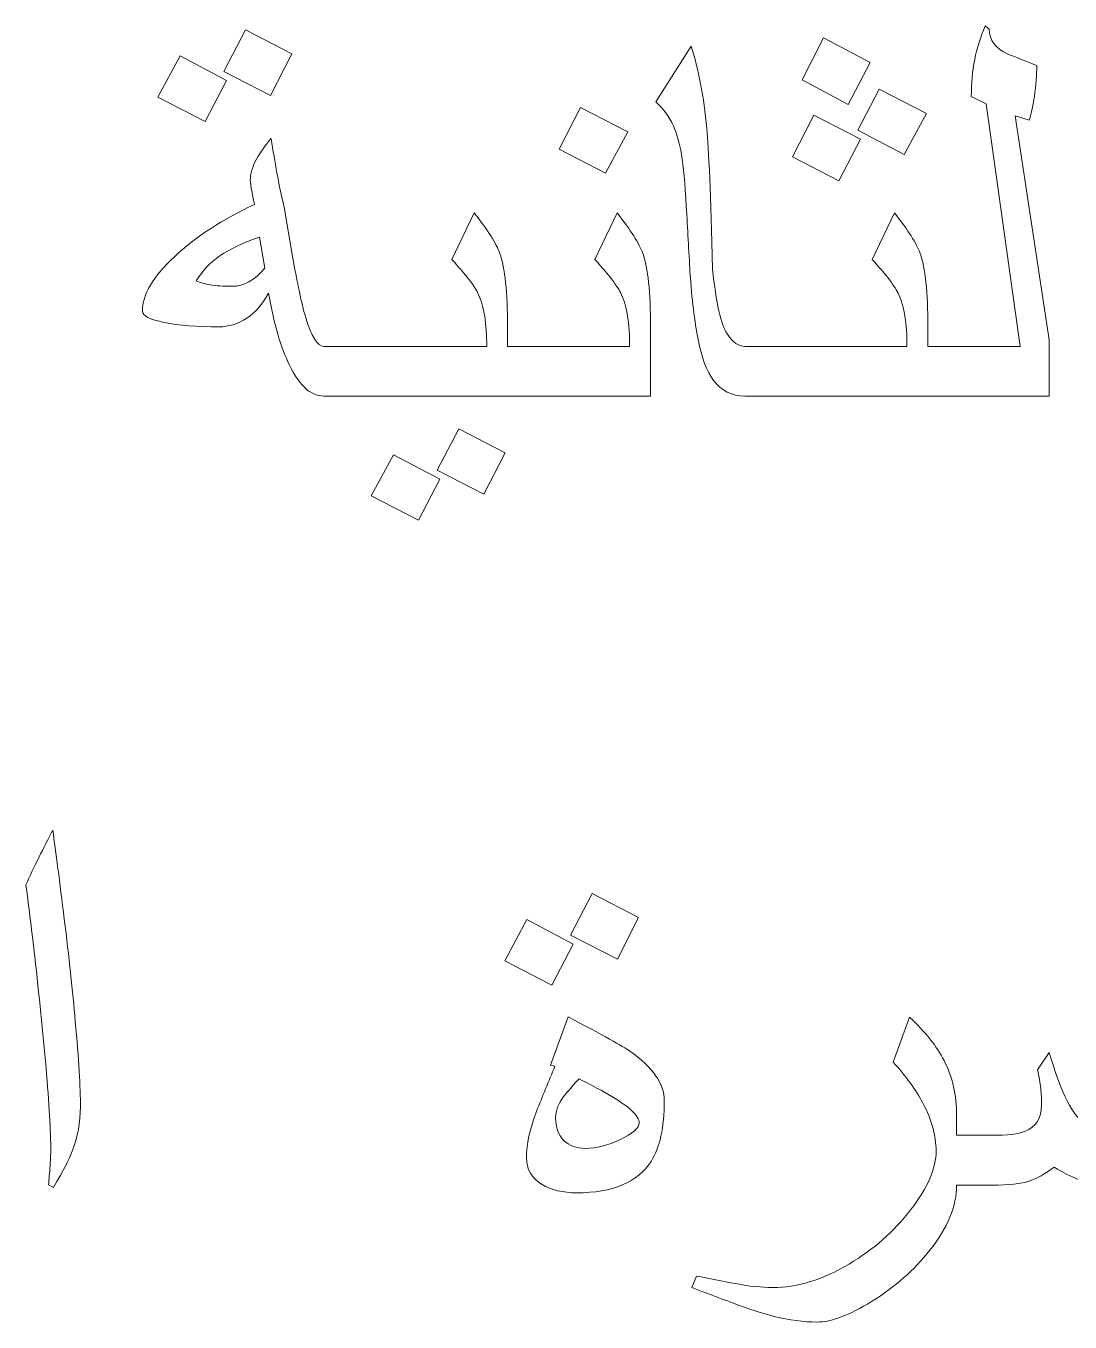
# Model space of a CAD drawing. Header units: millimetres. Extents: x -861 to 465, y -411 to 387.
# Drawn here: x -506.8 to -453.3, y 208.9 to 275.3 of the extents above; entities that cross this region are included whole.
import ezdxf

# ---------------------------------------------------------------- set-up
doc = ezdxf.new("R2010")
doc.units = ezdxf.units.MM
doc.header["$MEASUREMENT"] = 0
doc.layers.add('Layer 1', color=7, linetype='Continuous')

msp = doc.modelspace()

# ---------------------------------------------------------------- linework, layer by layer
at = {"layer": 'Layer 1', "color": 250, "lineweight": 9}
for points, knots in [([(-493.2073, 273.8493), (-493.2073, 273.8493), (-494.2874, 271.722), (-494.2874, 271.722), (-494.2874, 271.722), (-494.2874, 271.722), (-496.6909, 272.9563), (-496.6909, 272.9563), (-496.6909, 272.9563), (-496.6909, 272.9563), (-495.5776, 275.0788), (-495.5776, 275.0788), (-495.5776, 275.0788), (-495.5776, 275.0788), (-493.2073, 273.8493), (-493.2073, 273.8493)], [0, 0, 0, 0, 0.2, 0.2, 0.2, 0.2, 0.4, 0.4, 0.4, 0.4, 0.6, 0.6, 0.6, 0.6, 1, 1, 1, 1]), ([(-468.962, 256.3265), (-468.962, 256.3265), (-469.9873, 256.3265), (-469.9873, 256.3265), (-469.9873, 256.3265), (-470.6527, 256.3265), (-471.1863, 256.5932), (-471.5859, 257.1308), (-471.5859, 257.1308), (-471.9358, 257.5965), (-472.2019, 258.294), (-472.385, 259.22), (-472.385, 259.22), (-472.5654, 260.1491), (-472.7036, 261.2935), (-472.7984, 262.6538), (-472.7984, 262.6538), (-472.8575, 263.7567), (-472.9198, 264.8876), (-472.9861, 266.0493), (-472.9861, 266.0493), (-473.0492, 267.2143), (-473.1322, 268.0958), (-473.2341, 268.6952), (-473.2341, 268.6952), (-473.3373, 269.2979), (-473.4751, 269.788), (-473.6476, 270.167), (-473.6476, 270.167), (-473.8652, 270.637), (-474.164, 271.046), (-474.5458, 271.3961), (-474.5458, 271.3961), (-474.5458, 271.3961), (-472.7434, 274.2406), (-472.7434, 274.2406), (-472.7434, 274.2406), (-472.3616, 273.0682), (-472.0915, 271.6663), (-471.9331, 270.0347), (-471.9331, 270.0347), (-471.8382, 269.0209), (-471.7401, 266.6184), (-471.641, 262.8302), (-471.641, 262.8302), (-471.4645, 261.0913), (-471.2109, 259.9777), (-470.8804, 259.4898), (-470.8804, 259.4898), (-470.6086, 259.0785), (-470.3114, 258.8725), (-469.9875, 258.8725), (-469.9875, 258.8725), (-469.9875, 258.8725), (-468.962, 258.8727), (-468.962, 258.8727), (-468.962, 258.8727), (-468.962, 258.8727), (-468.962, 258.8729), (-468.962, 258.8729), (-468.962, 258.8729), (-468.962, 258.8729), (-467.9367, 258.8729), (-467.9367, 258.8729), (-467.9367, 258.8729), (-467.9367, 258.8729), (-461.6805, 258.8729), (-461.6805, 258.8729), (-461.6805, 258.8729), (-461.6805, 260.0261), (-461.8182, 260.9066), (-462.0941, 261.513), (-462.0941, 261.513), (-462.2786, 261.9319), (-462.7362, 262.5354), (-463.4664, 263.3262), (-463.4664, 263.3262), (-463.4664, 263.3262), (-462.3255, 265.7133), (-462.3255, 265.7133), (-462.3255, 265.7133), (-461.6242, 264.8227), (-461.1843, 264.1309), (-461.0079, 263.6349), (-461.0079, 263.6349), (-460.7433, 262.8812), (-460.611, 261.6353), (-460.611, 259.8976), (-460.611, 259.8976), (-460.611, 259.8976), (-460.611, 258.8729), (-460.611, 258.8729), (-460.611, 258.8729), (-460.611, 258.8729), (-455.883, 258.8729), (-455.883, 258.8729), (-455.883, 258.8729), (-455.883, 258.8729), (-457.6251, 271.2974), (-457.6251, 271.2974), (-457.6251, 271.2974), (-457.6251, 271.2974), (-458.3857, 271.6609), (-458.3857, 271.6609), (-458.3857, 271.6609), (-458.3857, 272.3364), (-458.3279, 272.9684), (-458.2093, 273.5568), (-458.2093, 273.5568), (-458.0922, 274.1485), (-457.9158, 274.7227), (-457.6801, 275.2822), (-457.6801, 275.2822), (-457.6801, 275.2822), (-457.4649, 275.1224), (-457.4649, 275.1224), (-457.4649, 275.1224), (-457.4649, 274.5517), (-457.1482, 274.1258), (-456.5114, 273.8436), (-456.5114, 273.8436), (-456.0239, 273.6485), (-455.5289, 273.4535), (-455.0287, 273.259), (-455.0287, 273.259), (-455.0285, 272.7706), (-455.07, 272.2462), (-455.15, 271.6882), (-455.15, 271.6882), (-455.2271, 271.1331), (-455.3193, 270.7194), (-455.4255, 270.4481), (-455.4255, 270.4481), (-455.4255, 270.4481), (-456.131, 270.6798), (-456.131, 270.6798), (-456.131, 270.6798), (-456.131, 270.6798), (-454.4003, 259.1983), (-454.4003, 259.1983), (-454.4003, 259.1983), (-454.4003, 259.1983), (-454.4003, 256.3265), (-454.4003, 256.3265), (-454.4003, 256.3265), (-454.4003, 256.3265), (-460.611, 256.3265), (-460.611, 256.3265), (-460.611, 256.3265), (-460.611, 256.3265), (-461.6379, 256.3265), (-461.6379, 256.3265), (-461.6379, 256.3265), (-461.6379, 256.3265), (-467.9367, 256.3265), (-467.9367, 256.3265), (-467.9367, 256.3265), (-467.9367, 256.3265), (-468.962, 256.3265), (-468.962, 256.3265)], [0, 0, 0, 0, 0.0243902, 0.0243902, 0.0243902, 0.0243902, 0.0487805, 0.0487805, 0.0487805, 0.0487805, 0.0731707, 0.0731707, 0.0731707, 0.0731707, 0.097561, 0.097561, 0.097561, 0.097561, 0.1219512, 0.1219512, 0.1219512, 0.1219512, 0.1463415, 0.1463415, 0.1463415, 0.1463415, 0.1707317, 0.1707317, 0.1707317, 0.1707317, 0.195122, 0.195122, 0.195122, 0.195122, 0.2195122, 0.2195122, 0.2195122, 0.2195122, 0.2439024, 0.2439024, 0.2439024, 0.2439024, 0.2682927, 0.2682927, 0.2682927, 0.2682927, 0.2926829, 0.2926829, 0.2926829, 0.2926829, 0.3170732, 0.3170732, 0.3170732, 0.3170732, 0.3414634, 0.3414634, 0.3414634, 0.3414634, 0.3658537, 0.3658537, 0.3658537, 0.3658537, 0.3902439, 0.3902439, 0.3902439, 0.3902439, 0.4146341, 0.4146341, 0.4146341, 0.4146341, 0.4390244, 0.4390244, 0.4390244, 0.4390244, 0.4634146, 0.4634146, 0.4634146, 0.4634146, 0.4878049, 0.4878049, 0.4878049, 0.4878049, 0.5121951, 0.5121951, 0.5121951, 0.5121951, 0.5365854, 0.5365854, 0.5365854, 0.5365854, 0.5609756, 0.5609756, 0.5609756, 0.5609756, 0.5853659, 0.5853659, 0.5853659, 0.5853659, 0.6097561, 0.6097561, 0.6097561, 0.6097561, 0.6341463, 0.6341463, 0.6341463, 0.6341463, 0.6585366, 0.6585366, 0.6585366, 0.6585366, 0.6829268, 0.6829268, 0.6829268, 0.6829268, 0.7073171, 0.7073171, 0.7073171, 0.7073171, 0.7317073, 0.7317073, 0.7317073, 0.7317073, 0.7560976, 0.7560976, 0.7560976, 0.7560976, 0.7804878, 0.7804878, 0.7804878, 0.7804878, 0.804878, 0.804878, 0.804878, 0.804878, 0.8292683, 0.8292683, 0.8292683, 0.8292683, 0.8536585, 0.8536585, 0.8536585, 0.8536585, 0.8780488, 0.8780488, 0.8780488, 0.8780488, 0.902439, 0.902439, 0.902439, 0.902439, 0.9268293, 0.9268293, 0.9268293, 0.9268293, 0.9512195, 0.9512195, 0.9512195, 0.9512195, 1, 1, 1, 1]), ([(-463.571, 273.4079), (-463.571, 273.4079), (-464.701, 271.264), (-464.701, 271.264), (-464.701, 271.264), (-464.701, 271.264), (-467.0439, 272.5261), (-467.0439, 272.5261), (-467.0439, 272.5261), (-467.0439, 272.5261), (-465.9581, 274.6652), (-465.9581, 274.6652), (-465.9581, 274.6652), (-465.9581, 274.6652), (-463.571, 273.4079), (-463.571, 273.4079)], [0, 0, 0, 0, 0.2, 0.2, 0.2, 0.2, 0.4, 0.4, 0.4, 0.4, 0.6, 0.6, 0.6, 0.6, 1, 1, 1, 1]), ([(-496.5478, 272.488), (-496.5478, 272.488), (-497.6446, 270.3933), (-497.6446, 270.3933), (-497.6446, 270.3933), (-497.6446, 270.3933), (-500.0589, 271.6395), (-500.0589, 271.6395), (-500.0589, 271.6395), (-500.0589, 271.6395), (-498.9177, 273.7445), (-498.9177, 273.7445), (-498.9177, 273.7445), (-498.9177, 273.7445), (-496.5478, 272.488), (-496.5478, 272.488)], [0, 0, 0, 0, 0.2, 0.2, 0.2, 0.2, 0.4, 0.4, 0.4, 0.4, 0.6, 0.6, 0.6, 0.6, 1, 1, 1, 1]), ([(-460.683, 270.7957), (-460.683, 270.7957), (-461.8294, 268.6899), (-461.8294, 268.6899), (-461.8294, 268.6899), (-461.8294, 268.6899), (-464.1993, 269.9472), (-464.1993, 269.9472), (-464.1993, 269.9472), (-464.1993, 269.9472), (-463.1027, 272.0411), (-463.1027, 272.0411), (-463.1027, 272.0411), (-463.1027, 272.0411), (-460.683, 270.7957), (-460.683, 270.7957)], [0, 0, 0, 0, 0.2, 0.2, 0.2, 0.2, 0.4, 0.4, 0.4, 0.4, 0.6, 0.6, 0.6, 0.6, 1, 1, 1, 1]), ([(-475.9776, 269.8639), (-475.9776, 269.8639), (-477.1241, 267.7422), (-477.1241, 267.7422), (-477.1241, 267.7422), (-477.1241, 267.7422), (-479.4945, 268.9709), (-479.4945, 268.9709), (-479.4945, 268.9709), (-479.4945, 268.9709), (-478.4086, 271.11), (-478.4086, 271.11), (-478.4086, 271.11), (-478.4086, 271.11), (-475.9776, 269.8639), (-475.9776, 269.8639)], [0, 0, 0, 0, 0.2, 0.2, 0.2, 0.2, 0.4, 0.4, 0.4, 0.4, 0.6, 0.6, 0.6, 0.6, 1, 1, 1, 1]), ([(-464.0562, 269.4781), (-464.0562, 269.4781), (-465.1695, 267.3564), (-465.1695, 267.3564), (-465.1695, 267.3564), (-465.1695, 267.3564), (-467.5398, 268.5851), (-467.5398, 268.5851), (-467.5398, 268.5851), (-467.5398, 268.5851), (-466.4597, 270.7076), (-466.4597, 270.7076), (-466.4597, 270.7076), (-466.4597, 270.7076), (-464.0562, 269.4781), (-464.0562, 269.4781)], [0, 0, 0, 0, 0.2, 0.2, 0.2, 0.2, 0.4, 0.4, 0.4, 0.4, 0.6, 0.6, 0.6, 0.6, 1, 1, 1, 1]), ([(-490.495, 256.3265), (-490.495, 256.3265), (-491.5646, 256.3265), (-491.5646, 256.3265), (-491.5646, 256.3265), (-492.2675, 256.3265), (-492.8863, 256.9269), (-493.4222, 258.1286), (-493.4222, 258.1286), (-493.8232, 259.0245), (-494.1471, 260.1802), (-494.3923, 261.5956), (-494.3923, 261.5956), (-494.6872, 261.0516), (-495.058, 260.6268), (-495.5057, 260.3224), (-495.5057, 260.3224), (-495.9551, 260.0206), (-496.4293, 259.87), (-496.9281, 259.87), (-496.9281, 259.87), (-498.0496, 259.8705), (-498.9841, 259.9446), (-499.7337, 260.0962), (-499.7337, 260.0962), (-500.4804, 260.2468), (-500.8527, 260.4395), (-500.8527, 260.6751), (-500.8527, 260.6751), (-500.8527, 261.516), (-500.307, 262.4458), (-499.2155, 263.4641), (-499.2155, 263.4641), (-498.1214, 264.4854), (-496.7517, 265.377), (-495.1088, 266.1375), (-495.1088, 266.1375), (-495.1282, 266.2174), (-495.1695, 266.424), (-495.2358, 266.7549), (-495.2358, 266.7549), (-495.2992, 267.0857), (-495.3293, 267.2908), (-495.3293, 267.3723), (-495.3293, 267.3723), (-495.3292, 267.7033), (-495.2178, 268.0735), (-494.9931, 268.4856), (-494.9931, 268.4856), (-494.8057, 268.8169), (-494.562, 269.158), (-494.26, 269.5108), (-494.26, 269.5108), (-494.1608, 268.905), (-494.0618, 268.3177), (-493.9623, 267.7526), (-493.9623, 267.7526), (-493.8603, 267.1865), (-493.7393, 266.6003), (-493.5986, 265.9943), (-493.5986, 265.9943), (-493.5986, 265.9943), (-493.1632, 263.4758), (-493.1632, 263.4758), (-493.1632, 263.4758), (-492.918, 262.0867), (-492.6976, 261.0607), (-492.5018, 260.3993), (-492.5018, 260.3993), (-492.2012, 259.3816), (-491.8887, 258.8725), (-491.5648, 258.8725), (-491.5648, 258.8725), (-491.5648, 258.8725), (-490.495, 258.8727), (-490.495, 258.8727), (-490.495, 258.8727), (-490.495, 258.8727), (-490.495, 258.8729), (-490.495, 258.8729), (-490.495, 258.8729), (-490.495, 258.8729), (-489.4699, 258.8729), (-489.4699, 258.8729), (-489.4699, 258.8729), (-489.4699, 258.8729), (-483.2138, 258.8729), (-483.2138, 258.8729), (-483.2138, 258.8729), (-483.2138, 260.0261), (-483.3514, 260.9066), (-483.6273, 261.513), (-483.6273, 261.513), (-483.8117, 261.9319), (-484.2694, 262.5354), (-484.9996, 263.3262), (-484.9996, 263.3262), (-484.9996, 263.3262), (-483.8587, 265.7133), (-483.8587, 265.7133), (-483.8587, 265.7133), (-483.1574, 264.8227), (-482.7175, 264.1309), (-482.5411, 263.6349), (-482.5411, 263.6349), (-482.2764, 262.8812), (-482.1443, 261.6353), (-482.1443, 259.8976), (-482.1443, 259.8976), (-482.1443, 259.8976), (-482.1443, 258.8729), (-482.1443, 258.8729), (-482.1443, 258.8729), (-482.1443, 258.8729), (-475.8895, 258.8729), (-475.8895, 258.8729), (-475.8895, 258.8729), (-475.8895, 260.0261), (-476.0274, 260.9066), (-476.3029, 261.513), (-476.3029, 261.513), (-476.4873, 261.9319), (-476.945, 262.5354), (-477.6756, 263.3262), (-477.6756, 263.3262), (-477.6756, 263.3262), (-476.5342, 265.7133), (-476.5342, 265.7133), (-476.5342, 265.7133), (-475.8329, 264.8227), (-475.3935, 264.1309), (-475.2171, 263.6349), (-475.2171, 263.6349), (-474.9524, 262.8812), (-474.8202, 261.6353), (-474.8202, 259.8976), (-474.8202, 259.8976), (-474.8202, 259.8976), (-474.8201, 256.3265), (-474.8201, 256.3265), (-474.8201, 256.3265), (-474.8201, 256.3265), (-482.1442, 256.3265), (-482.1442, 256.3265), (-482.1442, 256.3265), (-482.1442, 256.3265), (-483.1711, 256.3265), (-483.1711, 256.3265), (-483.1711, 256.3265), (-483.1711, 256.3265), (-489.4699, 256.3265), (-489.4699, 256.3265), (-489.4699, 256.3265), (-489.4699, 256.3265), (-490.495, 256.3265), (-490.495, 256.3265)], [0, 0, 0, 0, 0.025, 0.025, 0.025, 0.025, 0.05, 0.05, 0.05, 0.05, 0.075, 0.075, 0.075, 0.075, 0.1, 0.1, 0.1, 0.1, 0.125, 0.125, 0.125, 0.125, 0.15, 0.15, 0.15, 0.15, 0.175, 0.175, 0.175, 0.175, 0.2, 0.2, 0.2, 0.2, 0.225, 0.225, 0.225, 0.225, 0.25, 0.25, 0.25, 0.25, 0.275, 0.275, 0.275, 0.275, 0.3, 0.3, 0.3, 0.3, 0.325, 0.325, 0.325, 0.325, 0.35, 0.35, 0.35, 0.35, 0.375, 0.375, 0.375, 0.375, 0.4, 0.4, 0.4, 0.4, 0.425, 0.425, 0.425, 0.425, 0.45, 0.45, 0.45, 0.45, 0.475, 0.475, 0.475, 0.475, 0.5, 0.5, 0.5, 0.5, 0.525, 0.525, 0.525, 0.525, 0.55, 0.55, 0.55, 0.55, 0.575, 0.575, 0.575, 0.575, 0.6, 0.6, 0.6, 0.6, 0.625, 0.625, 0.625, 0.625, 0.65, 0.65, 0.65, 0.65, 0.675, 0.675, 0.675, 0.675, 0.7, 0.7, 0.7, 0.7, 0.725, 0.725, 0.725, 0.725, 0.75, 0.75, 0.75, 0.75, 0.775, 0.775, 0.775, 0.775, 0.8, 0.8, 0.8, 0.8, 0.825, 0.825, 0.825, 0.825, 0.85, 0.85, 0.85, 0.85, 0.875, 0.875, 0.875, 0.875, 0.9, 0.9, 0.9, 0.9, 0.925, 0.925, 0.925, 0.925, 0.95, 0.95, 0.95, 0.95, 1, 1, 1, 1]), ([(-494.5795, 262.8749), (-494.5795, 262.8749), (-494.8607, 264.4679), (-494.8607, 264.4679), (-494.8607, 264.4679), (-495.7098, 264.1655), (-496.3795, 263.8512), (-496.8674, 263.5249), (-496.8674, 263.5249), (-497.3566, 263.1971), (-497.7659, 262.7653), (-498.0965, 262.2295), (-498.0965, 262.2295), (-497.891, 262.1415), (-497.6527, 262.071), (-497.38, 262.0199), (-497.38, 262.0199), (-497.1082, 261.9716), (-496.7323, 261.9483), (-496.2501, 261.9483), (-496.2501, 261.9483), (-495.6657, 261.9486), (-495.1088, 262.2569), (-494.5795, 262.8749)], [0, 0, 0, 0, 0.1428571, 0.1428571, 0.1428571, 0.1428571, 0.2857143, 0.2857143, 0.2857143, 0.2857143, 0.4285714, 0.4285714, 0.4285714, 0.4285714, 0.5714286, 0.5714286, 0.5714286, 0.5714286, 0.7142857, 0.7142857, 0.7142857, 0.7142857, 1, 1, 1, 1]), ([(-482.2764, 253.427), (-482.2764, 253.427), (-483.3571, 251.2989), (-483.3571, 251.2989), (-483.3571, 251.2989), (-483.3571, 251.2989), (-485.7601, 252.534), (-485.7601, 252.534), (-485.7601, 252.534), (-485.7601, 252.534), (-484.6467, 254.6565), (-484.6467, 254.6565), (-484.6467, 254.6565), (-484.6467, 254.6565), (-482.2764, 253.427), (-482.2764, 253.427)], [0, 0, 0, 0, 0.2, 0.2, 0.2, 0.2, 0.4, 0.4, 0.4, 0.4, 0.6, 0.6, 0.6, 0.6, 1, 1, 1, 1]), ([(-485.6169, 252.0657), (-485.6169, 252.0657), (-486.714, 249.971), (-486.714, 249.971), (-486.714, 249.971), (-486.714, 249.971), (-489.128, 251.2164), (-489.128, 251.2164), (-489.128, 251.2164), (-489.128, 251.2164), (-487.9872, 253.3222), (-487.9872, 253.3222), (-487.9872, 253.3222), (-487.9872, 253.3222), (-485.6169, 252.0657), (-485.6169, 252.0657)], [0, 0, 0, 0, 0.2, 0.2, 0.2, 0.2, 0.4, 0.4, 0.4, 0.4, 0.6, 0.6, 0.6, 0.6, 1, 1, 1, 1]), ([(-504.0291, 219.9212), (-504.0291, 219.1409), (-504.171, 218.3846), (-504.4536, 217.6501), (-504.4536, 217.6501), (-504.601, 217.2606), (-504.9192, 216.6411), (-505.4071, 215.7924), (-505.4071, 215.7924), (-505.4071, 215.7924), (-505.666, 215.9413), (-505.666, 215.9413), (-505.666, 215.9413), (-505.637, 216.2239), (-505.611, 216.5501), (-505.5891, 216.9223), (-505.5891, 216.9223), (-505.564, 217.2931), (-505.5503, 217.541), (-505.5503, 217.6664), (-505.5503, 217.6664), (-505.5503, 218.6837), (-505.6318, 220.103), (-505.7931, 221.9218), (-505.7931, 221.9218), (-505.9555, 223.7439), (-506.1483, 225.6454), (-506.3716, 227.627), (-506.3716, 227.627), (-506.508, 228.8287), (-506.6584, 230.0537), (-506.8239, 231.3037), (-506.8239, 231.3037), (-506.6294, 231.7338), (-506.409, 232.1965), (-506.1624, 232.6925), (-506.1624, 232.6925), (-505.9126, 233.1919), (-505.6745, 233.6627), (-505.4456, 234.1036), (-505.4456, 234.1036), (-505.2913, 232.9903), (-505.0956, 231.4663), (-504.8557, 229.5341), (-504.8557, 229.5341), (-504.6174, 227.6015), (-504.4299, 225.8575), (-504.2937, 224.3031), (-504.2937, 224.3031), (-504.1172, 222.3699), (-504.0292, 220.909), (-504.0291, 219.9212)], [0, 0, 0, 0, 0.0714286, 0.0714286, 0.0714286, 0.0714286, 0.1428571, 0.1428571, 0.1428571, 0.1428571, 0.2142857, 0.2142857, 0.2142857, 0.2142857, 0.2857143, 0.2857143, 0.2857143, 0.2857143, 0.3571429, 0.3571429, 0.3571429, 0.3571429, 0.4285714, 0.4285714, 0.4285714, 0.4285714, 0.5, 0.5, 0.5, 0.5, 0.5714286, 0.5714286, 0.5714286, 0.5714286, 0.6428571, 0.6428571, 0.6428571, 0.6428571, 0.7142857, 0.7142857, 0.7142857, 0.7142857, 0.7857143, 0.7857143, 0.7857143, 0.7857143, 0.8571429, 0.8571429, 0.8571429, 0.8571429, 1, 1, 1, 1]), ([(-475.4404, 229.62), (-475.4404, 229.62), (-476.5205, 227.492), (-476.5205, 227.492), (-476.5205, 227.492), (-476.5205, 227.492), (-478.924, 228.7271), (-478.924, 228.7271), (-478.924, 228.7271), (-478.924, 228.7271), (-477.8103, 230.8496), (-477.8103, 230.8496), (-477.8103, 230.8496), (-477.8103, 230.8496), (-475.4404, 229.62), (-475.4404, 229.62)], [0, 0, 0, 0, 0.2, 0.2, 0.2, 0.2, 0.4, 0.4, 0.4, 0.4, 0.6, 0.6, 0.6, 0.6, 1, 1, 1, 1]), ([(-478.7805, 228.2588), (-478.7805, 228.2588), (-479.8776, 226.164), (-479.8776, 226.164), (-479.8776, 226.164), (-479.8776, 226.164), (-482.2916, 227.4094), (-482.2916, 227.4094), (-482.2916, 227.4094), (-482.2916, 227.4094), (-481.1506, 229.5153), (-481.1506, 229.5153), (-481.1506, 229.5153), (-481.1506, 229.5153), (-478.7805, 228.2588), (-478.7805, 228.2588)], [0, 0, 0, 0, 0.2, 0.2, 0.2, 0.2, 0.4, 0.4, 0.4, 0.4, 0.6, 0.6, 0.6, 0.6, 1, 1, 1, 1]), ([(-459.1352, 215.9221), (-459.1353, 214.8443), (-459.593, 213.7306), (-460.5077, 212.5814), (-460.5077, 212.5814), (-461.3099, 211.5654), (-462.3075, 210.6894), (-463.501, 209.9578), (-463.501, 209.9578), (-464.6337, 209.2572), (-465.5651, 208.905), (-466.2957, 208.905), (-466.2957, 208.905), (-466.9723, 208.9055), (-467.6998, 209.0028), (-468.4783, 209.1971), (-468.4783, 209.1971), (-469.0737, 209.3453), (-469.7875, 209.5747), (-470.6172, 209.8861), (-470.6172, 209.8861), (-471.3226, 210.1486), (-472.0213, 210.4097), (-472.7117, 210.6742), (-472.7117, 210.6742), (-472.7117, 210.6742), (-472.4636, 211.2646), (-472.4636, 211.2646), (-472.4636, 211.2646), (-471.8215, 211.1368), (-471.1503, 211.0052), (-470.4518, 210.8728), (-470.4518, 210.8728), (-469.7542, 210.7407), (-469.1218, 210.6742), (-468.5556, 210.6742), (-468.5556, 210.6742), (-467.3029, 210.6748), (-465.998, 211.0754), (-464.6419, 211.8758), (-464.6419, 211.8758), (-463.4113, 212.6108), (-462.3626, 213.5364), (-461.4944, 214.654), (-461.4944, 214.654), (-460.6237, 215.7707), (-460.188, 216.779), (-460.188, 217.6804), (-460.188, 217.6804), (-460.1879, 218.452), (-460.4128, 219.2623), (-460.8604, 220.1111), (-460.8604, 220.1111), (-461.2243, 220.7951), (-461.7343, 221.4975), (-462.3876, 222.2225), (-462.3876, 222.2225), (-462.3876, 222.2225), (-461.5498, 224.521), (-461.5498, 224.521), (-461.5498, 224.521), (-460.7489, 223.7788), (-460.1591, 223.0353), (-459.7802, 222.294), (-459.7802, 222.294), (-459.3501, 221.4523), (-459.1354, 220.515), (-459.1354, 219.4828), (-459.1354, 219.4828), (-459.1354, 219.4828), (-459.1353, 218.4686), (-459.1353, 218.4686), (-459.1353, 218.4686), (-459.1353, 218.4686), (-457.3316, 218.4686), (-457.3316, 218.4686), (-457.3316, 218.4686), (-456.5416, 218.4686), (-455.9756, 218.5359), (-455.6337, 218.6724), (-455.6337, 218.6724), (-455.0684, 218.8965), (-454.7849, 219.3462), (-454.7849, 220.0229), (-454.7849, 220.0229), (-454.7848, 220.3062), (-454.8001, 220.588), (-454.829, 220.8716), (-454.829, 220.8716), (-454.8592, 221.1547), (-454.9115, 221.4728), (-454.9888, 221.8256), (-454.9888, 221.8256), (-454.9888, 221.8256), (-454.388, 222.7025), (-454.388, 222.7025), (-454.388, 222.7025), (-454.1125, 221.8048), (-453.8892, 221.15), (-453.7156, 220.7394), (-453.7156, 220.7394), (-453.4041, 220.026), (-453.0623, 219.4895), (-452.6901, 219.13), (-452.6901, 219.13), (-452.2381, 218.6893), (-451.7009, 218.4685), (-451.0751, 218.4685), (-451.0751, 218.4685), (-451.0751, 218.4685), (-450.094, 218.4686), (-450.094, 218.4686), (-450.094, 218.4686), (-449.3637, 218.4686), (-448.8209, 218.5801), (-448.4681, 218.8047), (-448.4681, 218.8047), (-448.0792, 219.0584), (-447.8835, 219.4634), (-447.8835, 220.0229), (-447.8835, 220.0229), (-447.8834, 220.3236), (-447.9043, 220.6155), (-447.9442, 220.8995), (-447.9442, 220.8995), (-447.9816, 221.1825), (-448.0352, 221.4904), (-448.104, 221.8256), (-448.104, 221.8256), (-448.104, 221.8256), (-447.4865, 222.7025), (-447.4865, 222.7025), (-447.4865, 222.7025), (-447.4865, 222.7025), (-447.1779, 221.3246), (-447.1779, 221.3246), (-447.1779, 221.3246), (-446.9176, 220.2395), (-446.5966, 219.4884), (-446.2135, 219.0693), (-446.2135, 219.0693), (-445.8825, 218.6972), (-445.4335, 218.5126), (-444.8631, 218.5126), (-444.8631, 218.5126), (-444.6026, 218.5131), (-444.3917, 218.5924), (-444.2291, 218.755), (-444.2291, 218.755), (-444.0678, 218.9163), (-443.9864, 219.1244), (-443.9864, 219.378), (-443.9864, 219.378), (-443.9863, 219.9252), (-444.1878, 220.5026), (-444.5875, 221.1087), (-444.5875, 221.1087), (-444.6534, 221.2047), (-444.8934, 221.5193), (-445.304, 222.057), (-445.304, 222.057), (-445.304, 222.057), (-444.3504, 223.6558), (-444.3504, 223.6558), (-444.3504, 223.6558), (-443.9507, 223.0494), (-443.6777, 222.5269), (-443.5344, 222.0901), (-443.5344, 222.0901), (-443.3181, 221.4246), (-443.2092, 220.5411), (-443.2092, 219.4387), (-443.2092, 219.4387), (-443.2092, 219.4387), (-443.2092, 218.4686), (-443.2092, 218.4686), (-443.2092, 218.4686), (-443.2092, 218.4686), (-440.7192, 218.4686), (-440.7192, 218.4686), (-440.7192, 218.4686), (-441.0029, 218.9282), (-441.2319, 219.4467), (-441.4083, 220.0286), (-441.4083, 220.0286), (-441.5846, 220.6086), (-441.6729, 221.1722), (-441.6729, 221.7208), (-441.6729, 221.7208), (-441.6727, 222.8747), (-441.192, 223.8399), (-440.2286, 224.6199), (-440.2286, 224.6199), (-439.2668, 225.4028), (-438.028, 225.7944), (-436.5135, 225.7944), (-436.5135, 225.7944), (-435.3157, 225.795), (-434.3252, 225.5019), (-433.5424, 224.9177), (-433.5424, 224.9177), (-433.2113, 224.6718), (-432.6495, 224.0703), (-431.8558, 223.1153), (-431.8558, 223.1153), (-431.8558, 223.1153), (-432.1368, 222.862), (-432.1368, 222.862), (-432.1368, 222.862), (-432.8093, 223.0494), (-433.4144, 223.1884), (-433.9502, 223.2807), (-433.9502, 223.2807), (-434.4878, 223.3716), (-435.0445, 223.4184), (-435.6206, 223.4184), (-435.6206, 223.4184), (-436.9695, 223.4185), (-438.028, 223.2694), (-438.7956, 222.9721), (-438.7956, 222.9721), (-439.5603, 222.6747), (-439.9421, 222.2803), (-439.9421, 221.7924), (-439.9421, 221.7924), (-439.9421, 221.3142), (-439.7023, 220.7795), (-439.22, 220.1883), (-439.22, 220.1883), (-438.7348, 219.6005), (-438.1119, 219.0764), (-437.3513, 218.6174), (-437.3513, 218.6174), (-435.7499, 218.86), (-434.4353, 219.094), (-433.4101, 219.323), (-433.4101, 219.323), (-432.3848, 219.5545), (-430.9502, 219.9431), (-429.105, 220.4919), (-429.105, 220.4919), (-429.105, 220.4919), (-430.1137, 217.8241), (-430.1137, 217.8241), (-430.1137, 217.8241), (-431.5883, 217.2867), (-433.2944, 216.8341), (-435.2346, 216.4676), (-435.2346, 216.4676), (-437.1721, 216.1041), (-438.9554, 215.9218), (-440.587, 215.9218), (-440.587, 215.9218), (-440.587, 215.9218), (-444.2357, 215.9223), (-444.2357, 215.9223), (-444.2357, 215.9223), (-444.2357, 215.9223), (-444.3391, 215.9223), (-444.3391, 215.9223), (-444.3391, 215.9223), (-444.965, 215.9223), (-445.5009, 216.0058), (-445.9489, 216.1755), (-445.9489, 216.1755), (-446.3979, 216.3477), (-446.8075, 216.5903), (-447.178, 216.9029), (-447.178, 216.9029), (-447.6383, 216.5398), (-448.0381, 216.2993), (-448.3799, 216.1864), (-448.3799, 216.1864), (-448.8801, 216.0104), (-449.5634, 215.9218), (-450.4302, 215.9218), (-450.4302, 215.9218), (-450.4302, 215.9218), (-451.3836, 215.9223), (-451.3836, 215.9223), (-451.3836, 215.9223), (-451.891, 215.9223), (-452.398, 216.0185), (-452.9053, 216.2139), (-452.9053, 216.2139), (-453.24, 216.3382), (-453.6521, 216.5477), (-454.1401, 216.8425), (-454.1401, 216.8425), (-454.607, 216.4898), (-455.0371, 216.247), (-455.4298, 216.1148), (-455.4298, 216.1148), (-455.8195, 215.9858), (-456.4536, 215.9218), (-457.3316, 215.9218), (-457.3316, 215.9218), (-457.3316, 215.9218), (-459.1352, 215.9221), (-459.1352, 215.9221)], [0, 0, 0, 0, 0.0131579, 0.0131579, 0.0131579, 0.0131579, 0.0263158, 0.0263158, 0.0263158, 0.0263158, 0.0394737, 0.0394737, 0.0394737, 0.0394737, 0.0526316, 0.0526316, 0.0526316, 0.0526316, 0.0657895, 0.0657895, 0.0657895, 0.0657895, 0.0789474, 0.0789474, 0.0789474, 0.0789474, 0.0921053, 0.0921053, 0.0921053, 0.0921053, 0.1052632, 0.1052632, 0.1052632, 0.1052632, 0.1184211, 0.1184211, 0.1184211, 0.1184211, 0.1315789, 0.1315789, 0.1315789, 0.1315789, 0.1447368, 0.1447368, 0.1447368, 0.1447368, 0.1578947, 0.1578947, 0.1578947, 0.1578947, 0.1710526, 0.1710526, 0.1710526, 0.1710526, 0.1842105, 0.1842105, 0.1842105, 0.1842105, 0.1973684, 0.1973684, 0.1973684, 0.1973684, 0.2105263, 0.2105263, 0.2105263, 0.2105263, 0.2236842, 0.2236842, 0.2236842, 0.2236842, 0.2368421, 0.2368421, 0.2368421, 0.2368421, 0.25, 0.25, 0.25, 0.25, 0.2631579, 0.2631579, 0.2631579, 0.2631579, 0.2763158, 0.2763158, 0.2763158, 0.2763158, 0.2894737, 0.2894737, 0.2894737, 0.2894737, 0.3026316, 0.3026316, 0.3026316, 0.3026316, 0.3157895, 0.3157895, 0.3157895, 0.3157895, 0.3289474, 0.3289474, 0.3289474, 0.3289474, 0.3421053, 0.3421053, 0.3421053, 0.3421053, 0.3552632, 0.3552632, 0.3552632, 0.3552632, 0.3684211, 0.3684211, 0.3684211, 0.3684211, 0.3815789, 0.3815789, 0.3815789, 0.3815789, 0.3947368, 0.3947368, 0.3947368, 0.3947368, 0.4078947, 0.4078947, 0.4078947, 0.4078947, 0.4210526, 0.4210526, 0.4210526, 0.4210526, 0.4342105, 0.4342105, 0.4342105, 0.4342105, 0.4473684, 0.4473684, 0.4473684, 0.4473684, 0.4605263, 0.4605263, 0.4605263, 0.4605263, 0.4736842, 0.4736842, 0.4736842, 0.4736842, 0.4868421, 0.4868421, 0.4868421, 0.4868421, 0.5, 0.5, 0.5, 0.5, 0.5131579, 0.5131579, 0.5131579, 0.5131579, 0.5263158, 0.5263158, 0.5263158, 0.5263158, 0.5394737, 0.5394737, 0.5394737, 0.5394737, 0.5526316, 0.5526316, 0.5526316, 0.5526316, 0.5657895, 0.5657895, 0.5657895, 0.5657895, 0.5789474, 0.5789474, 0.5789474, 0.5789474, 0.5921053, 0.5921053, 0.5921053, 0.5921053, 0.6052632, 0.6052632, 0.6052632, 0.6052632, 0.6184211, 0.6184211, 0.6184211, 0.6184211, 0.6315789, 0.6315789, 0.6315789, 0.6315789, 0.6447368, 0.6447368, 0.6447368, 0.6447368, 0.6578947, 0.6578947, 0.6578947, 0.6578947, 0.6710526, 0.6710526, 0.6710526, 0.6710526, 0.6842105, 0.6842105, 0.6842105, 0.6842105, 0.6973684, 0.6973684, 0.6973684, 0.6973684, 0.7105263, 0.7105263, 0.7105263, 0.7105263, 0.7236842, 0.7236842, 0.7236842, 0.7236842, 0.7368421, 0.7368421, 0.7368421, 0.7368421, 0.75, 0.75, 0.75, 0.75, 0.7631579, 0.7631579, 0.7631579, 0.7631579, 0.7763158, 0.7763158, 0.7763158, 0.7763158, 0.7894737, 0.7894737, 0.7894737, 0.7894737, 0.8026316, 0.8026316, 0.8026316, 0.8026316, 0.8157895, 0.8157895, 0.8157895, 0.8157895, 0.8289474, 0.8289474, 0.8289474, 0.8289474, 0.8421053, 0.8421053, 0.8421053, 0.8421053, 0.8552632, 0.8552632, 0.8552632, 0.8552632, 0.8684211, 0.8684211, 0.8684211, 0.8684211, 0.8815789, 0.8815789, 0.8815789, 0.8815789, 0.8947368, 0.8947368, 0.8947368, 0.8947368, 0.9078947, 0.9078947, 0.9078947, 0.9078947, 0.9210526, 0.9210526, 0.9210526, 0.9210526, 0.9342105, 0.9342105, 0.9342105, 0.9342105, 0.9473684, 0.9473684, 0.9473684, 0.9473684, 0.9605263, 0.9605263, 0.9605263, 0.9605263, 0.9736842, 0.9736842, 0.9736842, 0.9736842, 1, 1, 1, 1]), ([(-474.1174, 220.2435), (-474.1174, 218.8655), (-474.3433, 217.829), (-474.7952, 217.1346), (-474.7952, 217.1346), (-475.4868, 216.0612), (-476.7563, 215.5249), (-478.6041, 215.5249), (-478.6041, 215.5249), (-479.3181, 215.5254), (-479.908, 215.6657), (-480.3736, 215.9494), (-480.3736, 215.9494), (-480.9109, 216.2723), (-481.1783, 216.7321), (-481.1783, 217.3276), (-481.1783, 217.3276), (-481.1782, 218.0114), (-481.0076, 218.8005), (-480.6657, 219.6976), (-480.6657, 219.6976), (-480.3541, 220.4617), (-480.0375, 221.2301), (-479.7178, 222.0019), (-479.7178, 222.0019), (-479.7178, 222.0019), (-479.9382, 222.0572), (-479.9382, 222.0572), (-479.9382, 222.0572), (-479.9382, 222.0572), (-479.0396, 224.5321), (-479.0396, 224.5321), (-479.0396, 224.5321), (-477.273, 223.6058), (-476.2176, 223.0215), (-475.8757, 222.7791), (-475.8757, 222.7791), (-474.7044, 221.9556), (-474.1175, 221.1101), (-474.1174, 220.2435)], [0, 0, 0, 0, 0.0909091, 0.0909091, 0.0909091, 0.0909091, 0.1818182, 0.1818182, 0.1818182, 0.1818182, 0.2727273, 0.2727273, 0.2727273, 0.2727273, 0.3636364, 0.3636364, 0.3636364, 0.3636364, 0.4545455, 0.4545455, 0.4545455, 0.4545455, 0.5454545, 0.5454545, 0.5454545, 0.5454545, 0.6363636, 0.6363636, 0.6363636, 0.6363636, 0.7272727, 0.7272727, 0.7272727, 0.7272727, 0.8181818, 0.8181818, 0.8181818, 0.8181818, 1, 1, 1, 1]), ([(-475.3961, 219.0973), (-475.3961, 219.468), (-475.9336, 219.9622), (-477.0057, 220.5795), (-477.0057, 220.5795), (-477.466, 220.8443), (-477.9578, 221.1034), (-478.4831, 221.3567), (-478.4831, 221.3567), (-478.924, 220.8745), (-479.1887, 220.5767), (-479.2769, 220.4638), (-479.2769, 220.4638), (-479.5494, 220.0807), (-479.6847, 219.7199), (-479.6847, 219.378), (-479.6847, 219.378), (-479.6846, 218.8782), (-479.5467, 218.488), (-479.2712, 218.2096), (-479.2712, 218.2096), (-478.9928, 217.9344), (-478.6179, 217.7961), (-478.1466, 217.7961), (-478.1466, 217.7961), (-477.6036, 217.7963), (-477.0099, 217.9474), (-476.3664, 218.2537), (-476.3664, 218.2537), (-475.72, 218.5631), (-475.3963, 218.8432), (-475.3961, 219.0973)], [0, 0, 0, 0, 0.1111111, 0.1111111, 0.1111111, 0.1111111, 0.2222222, 0.2222222, 0.2222222, 0.2222222, 0.3333333, 0.3333333, 0.3333333, 0.3333333, 0.4444444, 0.4444444, 0.4444444, 0.4444444, 0.5555556, 0.5555556, 0.5555556, 0.5555556, 0.6666667, 0.6666667, 0.6666667, 0.6666667, 0.7777778, 0.7777778, 0.7777778, 0.7777778, 1, 1, 1, 1])]:
    msp.add_open_spline(points, degree=3, knots=knots, dxfattribs=at)

doc.saveas('drawing.dxf')
